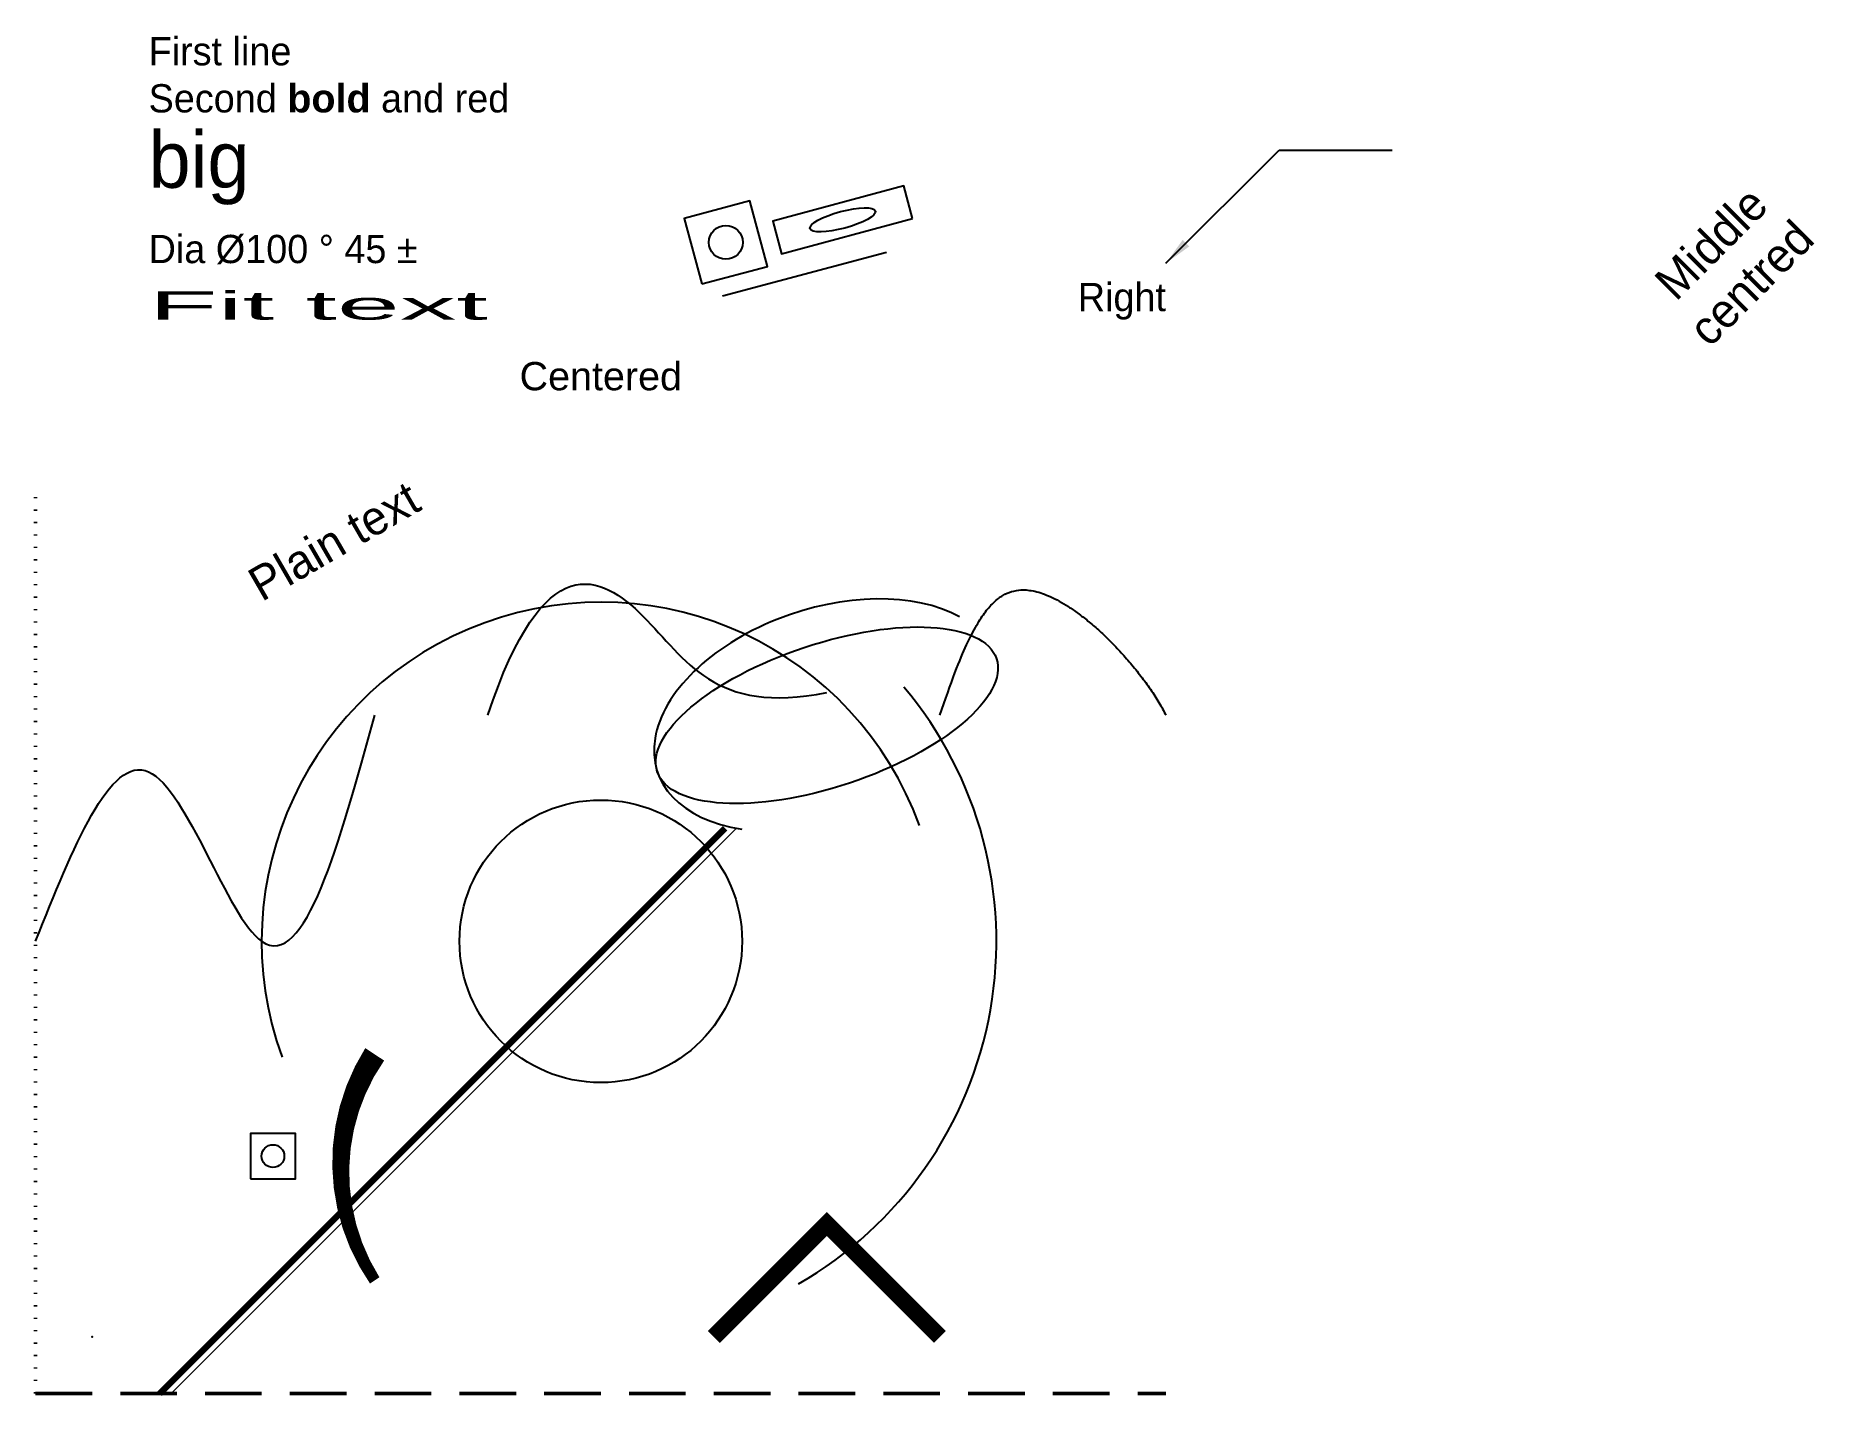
# Model space of a CAD drawing. Header units: millimetres. Extents: x 0 to 157, y 0 to 120.
import ezdxf
from ezdxf.enums import TextEntityAlignment as Align

# ---------------------------------------------------------------- set-up
doc = ezdxf.new("R2010")
doc.units = ezdxf.units.MM
doc.linetypes.add('DASHED2', pattern=[7.5, 5, -2.5])
doc.linetypes.add('DOTS', pattern=[2, 0, -2])
doc.layers.add('FURNITURE', color=210, linetype='Continuous', lineweight=25)
doc.layers.add('WALLS', color=1, linetype='DASHED2', lineweight=50)
doc.layers.add('LOCKED', color=5, linetype='Continuous')
doc.layers.add('NOTES', color=3, linetype='Continuous')
doc.styles.add('WIDE', font='arial.ttf', dxfattribs={"width": 1.2, "oblique": 15})
doc.dimstyles.get("Standard").update_dxf_attribs({"dimtxt": 2.5, "dimasz": 2.5, "dimexe": 1.25, "dimexo": 0.625, "dimtad": 1, "dimcen": 2.5, "dimazin": 3, "dimtfac": 1, "dimtmove": 0, "dimatfit": 3})

# ---------------------------------------------------------------- blocks, each defined once
blk = doc.blocks.new('CHAIR', base_point=(1, 1))
at = {"color": 0}
blk.add_lwpolyline([(0, 0), (4, 0), (4, 4), (0, 4)], close=True, dxfattribs=at)
blk.add_circle((2, 2), 1, dxfattribs=at)
blk = doc.blocks.new('SET')
blk.add_line((0, -2), (10, -2))
blk.add_blockref('CHAIR', (0, 0))
at = {"xscale": 0.5, "yscale": 2, "rotation": 90}
blk.add_blockref('CHAIR', (10, 0), dxfattribs=at)

msp = doc.modelspace()

# ---------------------------------------------------------------- linework, layer by layer
at = {"color": 140, "lineweight": 13}
msp.add_line((12, 0), (62, 50), dxfattribs=at)
at = {"const_width": 1.5}
msp.add_lwpolyline([(60, 5), (70, 15), (80, 5)], dxfattribs=at)
msp.add_arc((50, 40), 35, 300, 40)
msp.add_ellipse((70, 60), major_axis=(15, 5), ratio=0.6, start_param=0.5, end_param=4)
msp.add_ellipse((70, 60), major_axis=(15, 5), ratio=0.4)
msp.add_open_spline([(40, 60), (45, 75), (55, 70), (60, 60), (70, 62)], degree=3)
msp.add_rational_spline([(80, 60), (85, 75), (95, 70), (100, 60)], [1, 2, 1, 1], degree=3)
msp.add_spline([(0, 40), (10, 55), (20, 40), (30, 60)], degree=3)
msp.add_point((5, 5))
at = {"layer": 'FURNITURE'}
msp.add_circle((50, 40), 12.5, dxfattribs=at)
at = {"layer": 'FURNITURE', "color": 4}
msp.add_arc((50, 40), 30, 20, 200, dxfattribs=at)
at = {"layer": 'LOCKED', "lineweight": 100}
msp.add_line((11, 0), (61, 50), dxfattribs=at)
at = {"layer": 'WALLS', "linetype": 'DOTS', "ltscale": 0.5}
msp.add_line((0, 0), (0, 80), dxfattribs=at)
at = {"layer": 'WALLS'}
msp.add_line((0, 0), (100, 0), dxfattribs=at)
at = {"layer": 'WALLS', "lineweight": 35}
msp.add_lwpolyline([(10, 10, 0, 0, 0.5), (30, 10, 1, 2, -0.3), (30, 30, 0, 0, 0), (10, 30, 0, 0, 0)], format="xyseb", close=True, dxfattribs=at)

# ---------------------------------------------------------------- block references
at = {"layer": 'FURNITURE', "xscale": 1.5, "yscale": 1.5, "rotation": 15}
msp.add_blockref('SET', (60, 100), dxfattribs=at)
at = {"layer": 'FURNITURE'}
msp.add_blockref('CHAIR', (20, 20), dxfattribs=at)

# ---------------------------------------------------------------- texts
msp.add_text('Dia %%c100 %%d 45 %%p', height=2.5).set_placement((10, 100))
msp.add_text('Fit text', height=2.5).set_placement((10, 95), (40, 95), align=Align.FIT)
msp.add_text('Right', height=2.5).set_placement((100, 95), align=Align.BOTTOM_RIGHT)
at = {"style": 'WIDE'}
msp.add_text('Centered', height=2.5, dxfattribs=at).set_placement((50, 90), align=Align.MIDDLE_CENTER)
at = {"insert": (150, 100), "char_height": 3, "attachment_point": 5, "rotation": 45}
msp.add_mtext('Middle\\Pcentred', dxfattribs=at)
at = {"layer": 'NOTES'}
msp.add_text('Plain text', height=3, rotation=30, dxfattribs=at).set_placement((20, 70))
at = {"layer": 'NOTES', "insert": (10, 120), "char_height": 2.5, "width": 60, "attachment_point": 1}
msp.add_mtext('First line\\PSecond {\\fArial|b1|i0;bold} and {\\C1;red}\\P\\H2x;big\\H1;', dxfattribs=at)

# ---------------------------------------------------------------- leaders
msp.add_leader([(100, 100), (110, 110), (120, 110)], dimstyle='Standard')

doc.saveas('drawing.dxf')
